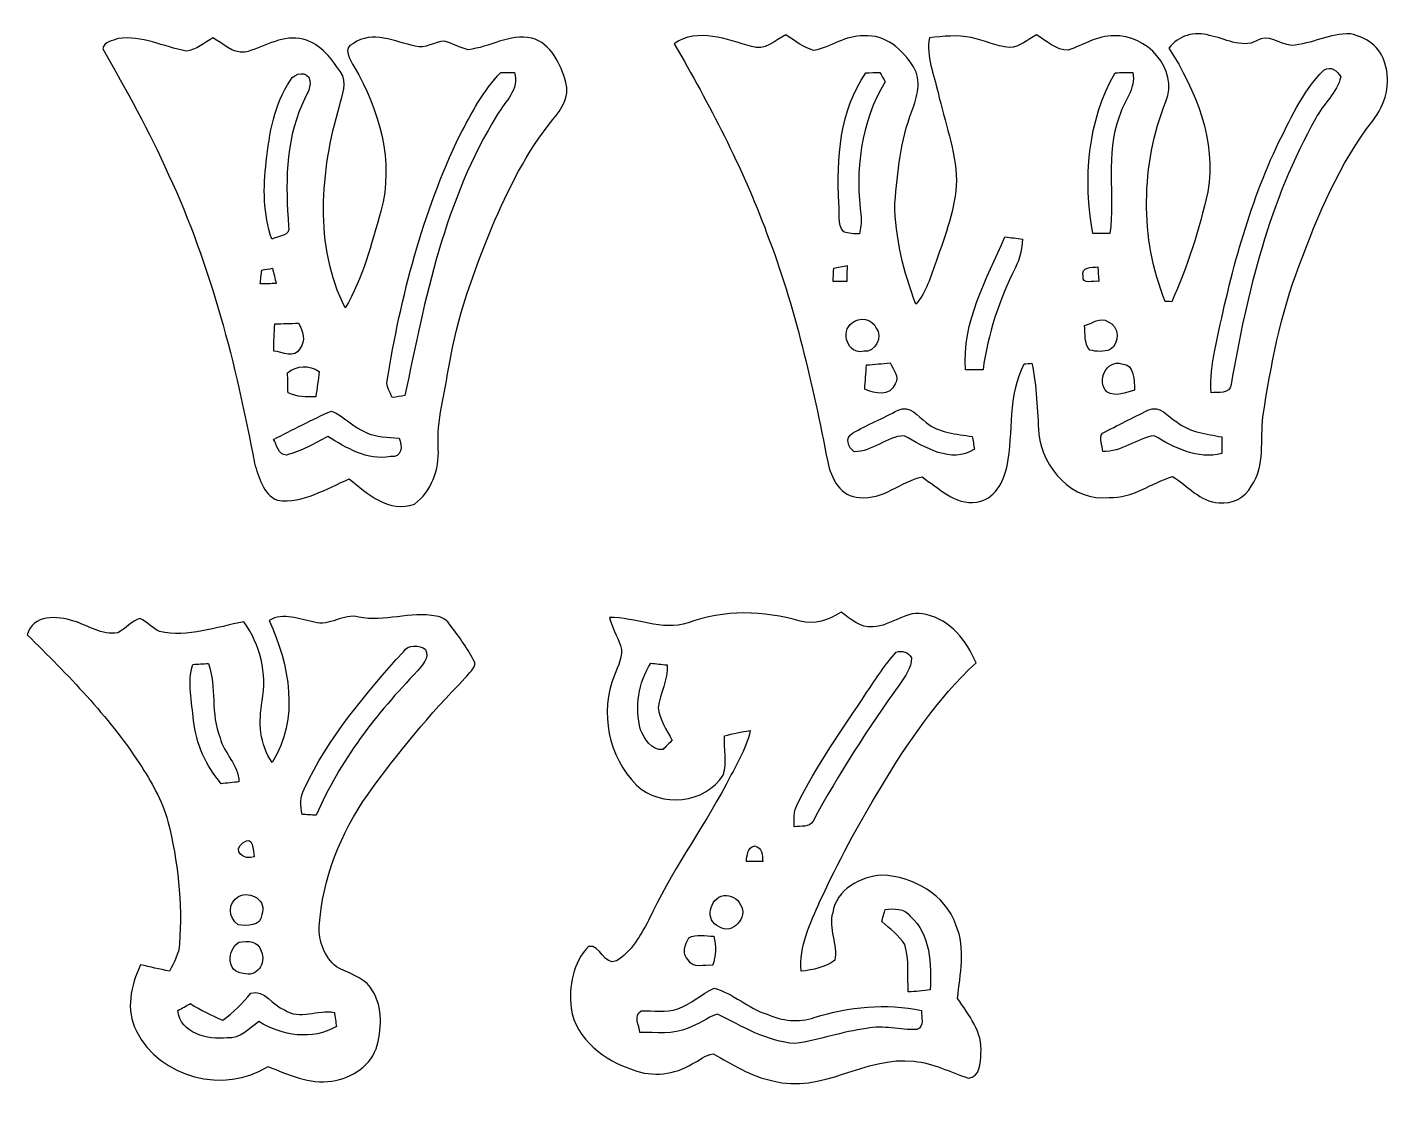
# Model space of a CAD drawing. Header units: centimetres. Extents: x -9.1 to 9.8, y -13 to 13.1.
# Drawn here: x -1.27 to 9.32, y -12.95 to -4.67 of the extents above; entities that cross this region are included whole.
import ezdxf

# ---------------------------------------------------------------- set-up
doc = ezdxf.new("R2010")
doc.units = ezdxf.units.CM
doc.header["$MEASUREMENT"] = 0
doc.layers.add('Camada 1', color=7, linetype='Continuous')

msp = doc.modelspace()

# ---------------------------------------------------------------- linework, layer by layer
at = {"layer": 'Camada 1', "color": 156}
for points, knots in [([(-0.68226, -4.83446), (-0.6738, -4.77872), (-0.60466, -4.77131), (-0.56198, -4.75543), (-0.56198, -4.75543), (-0.38028, -4.72756), (-0.2099, -4.81965), (-0.03493, -4.85245), (-0.03493, -4.85245), (0.04375, -4.84433), (0.10548, -4.78683), (0.17251, -4.74944), (0.17251, -4.74944), (0.24906, -4.79424), (0.32315, -4.86938), (0.41875, -4.86163), (0.41875, -4.86163), (0.56056, -4.8274), (0.69215, -4.72968), (0.8449, -4.75509), (0.8449, -4.75509), (0.99024, -4.7759), (1.08479, -4.90044), (1.16099, -5.01438), (1.16099, -5.01438), (1.22132, -5.0934), (1.17228, -5.1943), (1.15322, -5.27897), (1.15322, -5.27897), (1.00787, -5.78626), (0.95391, -6.35916), (1.19803, -6.84564), (1.19803, -6.84564), (1.33667, -6.61492), (1.40053, -6.34965), (1.47567, -6.09389), (1.47567, -6.09389), (1.57938, -5.71112), (1.46332, -5.30789), (1.26824, -4.97451), (1.26824, -4.97451), (1.23825, -4.9209), (1.17298, -4.8274), (1.26152, -4.79283), (1.26152, -4.79283), (1.40935, -4.68911), (1.58503, -4.78119), (1.74025, -4.81436), (1.74025, -4.81436), (1.81997, -4.84116), (1.89089, -4.77555), (1.96919, -4.7759), (1.96919, -4.7759), (2.03059, -4.79531), (2.08879, -4.82528), (2.15194, -4.84187), (2.15194, -4.84187), (2.31775, -4.82211), (2.47227, -4.71664), (2.64478, -4.75156), (2.64478, -4.75156), (2.79822, -4.79354), (2.86773, -4.95618), (2.91041, -5.09481), (2.91041, -5.09481), (2.94216, -5.20488), (2.87689, -5.30331), (2.80916, -5.38302), (2.80916, -5.38302), (2.60456, -5.63316), (2.46238, -5.92561), (2.3361, -6.22053), (2.3361, -6.22053), (2.19287, -6.56624), (2.06691, -6.9215), (2.00377, -7.29121), (2.00377, -7.29121), (1.97167, -7.50605), (1.90746, -7.71806), (1.91981, -7.9375), (1.91981, -7.9375), (1.93004, -8.098), (1.86689, -8.26876), (1.73601, -8.36753), (1.73601, -8.36753), (1.54128, -8.43808), (1.36771, -8.28886), (1.23013, -8.17104), (1.23013, -8.17104), (1.05197, -8.24688), (0.87488, -8.36329), (0.67203, -8.33754), (0.67203, -8.33754), (0.55915, -8.29132), (0.52704, -8.15516), (0.49388, -8.04969), (0.49388, -8.04969), (0.35207, -7.28345), (0.15733, -6.52073), (-0.1718, -5.81166), (-0.1718, -5.81166), (-0.32137, -5.47546), (-0.49988, -5.15338), (-0.68226, -4.83446)], [0, 0, 0, 0, 0.03703704, 0.03703704, 0.03703704, 0.03703704, 0.07407407, 0.07407407, 0.07407407, 0.07407407, 0.11111111, 0.11111111, 0.11111111, 0.11111111, 0.14814815, 0.14814815, 0.14814815, 0.14814815, 0.18518519, 0.18518519, 0.18518519, 0.18518519, 0.22222222, 0.22222222, 0.22222222, 0.22222222, 0.25925926, 0.25925926, 0.25925926, 0.25925926, 0.2962963, 0.2962963, 0.2962963, 0.2962963, 0.33333333, 0.33333333, 0.33333333, 0.33333333, 0.37037037, 0.37037037, 0.37037037, 0.37037037, 0.40740741, 0.40740741, 0.40740741, 0.40740741, 0.44444444, 0.44444444, 0.44444444, 0.44444444, 0.48148148, 0.48148148, 0.48148148, 0.48148148, 0.51851852, 0.51851852, 0.51851852, 0.51851852, 0.55555556, 0.55555556, 0.55555556, 0.55555556, 0.59259259, 0.59259259, 0.59259259, 0.59259259, 0.62962963, 0.62962963, 0.62962963, 0.62962963, 0.66666667, 0.66666667, 0.66666667, 0.66666667, 0.7037037, 0.7037037, 0.7037037, 0.7037037, 0.74074074, 0.74074074, 0.74074074, 0.74074074, 0.77777778, 0.77777778, 0.77777778, 0.77777778, 0.81481481, 0.81481481, 0.81481481, 0.81481481, 0.85185185, 0.85185185, 0.85185185, 0.85185185, 0.88888889, 0.88888889, 0.88888889, 0.88888889, 0.92592593, 0.92592593, 0.92592593, 0.92592593, 1, 1, 1, 1]), ([(3.75072, -4.79531), (3.93242, -4.6676), (4.1589, -4.76391), (4.34974, -4.81646), (4.34974, -4.81646), (4.45099, -4.85352), (4.5339, -4.76956), (4.6161, -4.72581), (4.6161, -4.72581), (4.68558, -4.77097), (4.75261, -4.82458), (4.83376, -4.84893), (4.83376, -4.84893), (4.96569, -4.82106), (5.08105, -4.72827), (5.22145, -4.73499), (5.22145, -4.73499), (5.38692, -4.7191), (5.52484, -4.84328), (5.60634, -4.97487), (5.60634, -4.97487), (5.67302, -5.08141), (5.63455, -5.20912), (5.59469, -5.31777), (5.59469, -5.31777), (5.50438, -5.5446), (5.48534, -5.79084), (5.46169, -6.03179), (5.46169, -6.03179), (5.46347, -6.30025), (5.53013, -6.56554), (5.62434, -6.81601), (5.62434, -6.81601), (5.71041, -6.72394), (5.73651, -6.59729), (5.78272, -6.48404), (5.78272, -6.48404), (5.85328, -6.28049), (5.93231, -6.07377), (5.94113, -5.85611), (5.94113, -5.85611), (5.93336, -5.62151), (5.84729, -5.39996), (5.7972, -5.17277), (5.7972, -5.17277), (5.76403, -5.03344), (5.70371, -4.89444), (5.72981, -4.74873), (5.72981, -4.74873), (5.83706, -4.73709), (5.94713, -4.7251), (6.05437, -4.74802), (6.05437, -4.74802), (6.15421, -4.76849), (6.24804, -4.81576), (6.35034, -4.82564), (6.35034, -4.82564), (6.43008, -4.82141), (6.49216, -4.76215), (6.56025, -4.72651), (6.56025, -4.72651), (6.63751, -4.77131), (6.71194, -4.84681), (6.80614, -4.8454), (6.80614, -4.8454), (6.92326, -4.80625), (7.03262, -4.73109), (7.16104, -4.73463), (7.16104, -4.73463), (7.41079, -4.71699), (7.66867, -4.99568), (7.56284, -5.24298), (7.56284, -5.24298), (7.37234, -5.7358), (7.35858, -6.30237), (7.56002, -6.7945), (7.56002, -6.7945), (7.57237, -6.79484), (7.59707, -6.79626), (7.60942, -6.79696), (7.60942, -6.79696), (7.73465, -6.52497), (7.82319, -6.23675), (7.88882, -5.94501), (7.88882, -5.94501), (7.95867, -5.54743), (7.79673, -5.15796), (7.58789, -4.82847), (7.58789, -4.82847), (7.65915, -4.73321), (7.78898, -4.6944), (7.90187, -4.73075), (7.90187, -4.73075), (8.02181, -4.75262), (8.1467, -4.8327), (8.26805, -4.77378), (8.26805, -4.77378), (8.358, -4.71487), (8.4469, -4.79707), (8.53792, -4.80871), (8.53792, -4.80871), (8.69385, -4.79812), (8.83813, -4.71346), (8.99653, -4.7184), (8.99653, -4.7184), (9.11506, -4.7431), (9.23325, -4.82106), (9.26217, -4.94558), (9.26217, -4.94558), (9.31615, -5.09798), (9.2657, -5.26908), (9.16869, -5.39291), (9.16869, -5.39291), (8.90869, -5.72698), (8.74676, -6.12352), (8.59754, -6.51615), (8.59754, -6.51615), (8.45326, -6.89363), (8.37812, -7.29192), (8.31673, -7.68984), (8.31673, -7.68984), (8.29627, -7.86977), (8.33613, -8.06874), (8.22713, -8.22783), (8.22713, -8.22783), (8.17915, -8.31744), (8.07754, -8.36999), (7.97665, -8.35659), (7.97665, -8.35659), (7.82849, -8.35096), (7.73394, -8.22254), (7.61505, -8.1534), (7.61505, -8.1534), (7.44996, -8.2042), (7.30496, -8.32343), (7.12399, -8.31673), (7.12399, -8.31673), (6.84035, -8.35096), (6.60822, -8.08848), (6.57965, -7.82389), (6.57965, -7.82389), (6.5659, -7.6401), (6.56342, -7.45455), (6.52463, -7.27428), (6.52463, -7.27428), (6.5098, -7.27569), (6.48053, -7.27886), (6.4657, -7.28027), (6.4657, -7.28027), (6.33659, -7.52298), (6.3842, -7.80944), (6.3327, -8.07084), (6.3327, -8.07084), (6.30695, -8.19326), (6.23464, -8.33472), (6.09635, -8.35166), (6.09635, -8.35166), (5.92701, -8.37742), (5.80178, -8.24194), (5.67336, -8.15693), (5.67336, -8.15693), (5.5065, -8.1908), (5.36997, -8.33754), (5.189, -8.31532), (5.189, -8.31532), (5.0426, -8.31673), (4.96605, -8.16468), (4.941, -8.0405), (4.941, -8.0405), (4.82423, -7.43795), (4.68736, -6.83612), (4.46758, -6.2618), (4.46758, -6.2618), (4.27777, -5.75062), (4.02307, -5.26661), (3.75072, -4.79531)], [0, 0, 0, 0, 0.02222222, 0.02222222, 0.02222222, 0.02222222, 0.04444444, 0.04444444, 0.04444444, 0.04444444, 0.06666667, 0.06666667, 0.06666667, 0.06666667, 0.08888889, 0.08888889, 0.08888889, 0.08888889, 0.11111111, 0.11111111, 0.11111111, 0.11111111, 0.13333333, 0.13333333, 0.13333333, 0.13333333, 0.15555556, 0.15555556, 0.15555556, 0.15555556, 0.17777778, 0.17777778, 0.17777778, 0.17777778, 0.2, 0.2, 0.2, 0.2, 0.22222222, 0.22222222, 0.22222222, 0.22222222, 0.24444444, 0.24444444, 0.24444444, 0.24444444, 0.26666667, 0.26666667, 0.26666667, 0.26666667, 0.28888889, 0.28888889, 0.28888889, 0.28888889, 0.31111111, 0.31111111, 0.31111111, 0.31111111, 0.33333333, 0.33333333, 0.33333333, 0.33333333, 0.35555556, 0.35555556, 0.35555556, 0.35555556, 0.37777778, 0.37777778, 0.37777778, 0.37777778, 0.4, 0.4, 0.4, 0.4, 0.42222222, 0.42222222, 0.42222222, 0.42222222, 0.44444444, 0.44444444, 0.44444444, 0.44444444, 0.46666667, 0.46666667, 0.46666667, 0.46666667, 0.48888889, 0.48888889, 0.48888889, 0.48888889, 0.51111111, 0.51111111, 0.51111111, 0.51111111, 0.53333333, 0.53333333, 0.53333333, 0.53333333, 0.55555556, 0.55555556, 0.55555556, 0.55555556, 0.57777778, 0.57777778, 0.57777778, 0.57777778, 0.6, 0.6, 0.6, 0.6, 0.62222222, 0.62222222, 0.62222222, 0.62222222, 0.64444444, 0.64444444, 0.64444444, 0.64444444, 0.66666667, 0.66666667, 0.66666667, 0.66666667, 0.68888889, 0.68888889, 0.68888889, 0.68888889, 0.71111111, 0.71111111, 0.71111111, 0.71111111, 0.73333333, 0.73333333, 0.73333333, 0.73333333, 0.75555556, 0.75555556, 0.75555556, 0.75555556, 0.77777778, 0.77777778, 0.77777778, 0.77777778, 0.8, 0.8, 0.8, 0.8, 0.82222222, 0.82222222, 0.82222222, 0.82222222, 0.84444444, 0.84444444, 0.84444444, 0.84444444, 0.86666667, 0.86666667, 0.86666667, 0.86666667, 0.88888889, 0.88888889, 0.88888889, 0.88888889, 0.91111111, 0.91111111, 0.91111111, 0.91111111, 0.93333333, 0.93333333, 0.93333333, 0.93333333, 0.95555556, 0.95555556, 0.95555556, 0.95555556, 1, 1, 1, 1]), ([(8.4194, -5.60246), (8.4194, -5.60246), (8.4194, -5.60246), (8.4194, -5.60246), (8.4194, -5.60246), (8.18832, -6.10093), (8.05356, -6.63716), (7.94419, -7.17373), (7.94419, -7.17373), (7.92091, -7.28169), (7.90963, -7.3921), (7.91562, -7.50288), (7.91562, -7.50288), (7.96924, -7.49864), (8.06062, -7.51628), (8.06979, -7.44007), (8.06979, -7.44007), (8.1936, -6.72747), (8.36719, -6.00779), (8.72771, -5.37386), (8.72771, -5.37386), (8.78275, -5.26097), (8.89494, -5.1763), (8.92069, -5.05107), (8.92069, -5.05107), (8.89246, -5.00308), (8.84519, -4.96569), (8.79086, -5.00027), (8.79086, -5.00027), (8.62012, -5.16748), (8.52557, -5.39221), (8.4194, -5.60246)], [0, 0, 0, 0, 0.11111111, 0.11111111, 0.11111111, 0.11111111, 0.22222222, 0.22222222, 0.22222222, 0.22222222, 0.33333333, 0.33333333, 0.33333333, 0.33333333, 0.44444444, 0.44444444, 0.44444444, 0.44444444, 0.55555556, 0.55555556, 0.55555556, 0.55555556, 0.66666667, 0.66666667, 0.66666667, 0.66666667, 0.77777778, 0.77777778, 0.77777778, 0.77777778, 1, 1, 1, 1]), ([(0.77328, -5.07787), (0.77328, -5.07787), (0.77328, -5.07787), (0.77328, -5.07787), (0.77328, -5.07787), (0.6491, -5.26415), (0.60819, -5.49134), (0.58596, -5.71005), (0.58596, -5.71005), (0.55915, -5.91007), (0.56409, -6.11823), (0.62793, -6.31084), (0.62793, -6.31084), (0.67627, -6.28614), (0.78105, -6.29072), (0.75847, -6.21064), (0.75847, -6.21064), (0.73625, -5.89526), (0.73025, -5.56612), (0.86254, -5.27156), (0.86254, -5.27156), (0.88335, -5.20841), (0.93451, -5.14914), (0.92499, -5.08034), (0.92499, -5.08034), (0.90945, -4.99957), (0.80362, -5.02143), (0.77328, -5.07787)], [0, 0, 0, 0, 0.125, 0.125, 0.125, 0.125, 0.25, 0.25, 0.25, 0.25, 0.375, 0.375, 0.375, 0.375, 0.5, 0.5, 0.5, 0.5, 0.625, 0.625, 0.625, 0.625, 0.75, 0.75, 0.75, 0.75, 1, 1, 1, 1]), ([(2.40558, -5.01791), (2.40558, -5.01791), (2.40558, -5.01791), (2.40558, -5.01791), (2.40558, -5.01791), (2.26764, -5.15902), (2.17769, -5.33681), (2.08526, -5.50898), (2.08526, -5.50898), (1.79882, -6.1087), (1.62877, -6.75745), (1.52364, -7.4115), (1.52364, -7.4115), (1.51589, -7.45808), (1.54622, -7.49864), (1.56245, -7.54062), (1.56245, -7.54062), (1.59561, -7.53533), (1.62877, -7.53039), (1.66193, -7.52544), (1.66193, -7.52544), (1.81539, -6.77509), (1.97061, -6.00251), (2.37983, -5.34212), (2.37983, -5.34212), (2.44016, -5.24157), (2.55269, -5.14914), (2.51142, -5.01896), (2.51142, -5.01896), (2.48496, -5.0186), (2.43204, -5.01826), (2.40558, -5.01791)], [0, 0, 0, 0, 0.11111111, 0.11111111, 0.11111111, 0.11111111, 0.22222222, 0.22222222, 0.22222222, 0.22222222, 0.33333333, 0.33333333, 0.33333333, 0.33333333, 0.44444444, 0.44444444, 0.44444444, 0.44444444, 0.55555556, 0.55555556, 0.55555556, 0.55555556, 0.66666667, 0.66666667, 0.66666667, 0.66666667, 0.77777778, 0.77777778, 0.77777778, 0.77777778, 1, 1, 1, 1]), ([(5.23662, -5.02108), (5.23662, -5.02108), (5.23662, -5.02108), (5.23662, -5.02108), (5.23662, -5.02108), (5.03273, -5.31495), (5.01085, -5.68713), (5.02742, -6.03284), (5.02742, -6.03284), (5.0366, -6.10658), (5.00944, -6.19512), (5.06659, -6.2551), (5.06659, -6.2551), (5.10504, -6.26674), (5.1449, -6.27203), (5.18653, -6.27133), (5.18653, -6.27133), (5.19747, -6.22828), (5.20206, -6.18489), (5.20064, -6.14115), (5.20064, -6.14115), (5.15267, -5.7845), (5.19394, -5.40103), (5.38761, -5.09057), (5.38761, -5.09057), (5.37703, -5.07259), (5.35657, -5.03624), (5.34599, -5.01791), (5.34599, -5.01791), (5.3093, -5.01896), (5.27295, -5.02002), (5.23662, -5.02108)], [0, 0, 0, 0, 0.11111111, 0.11111111, 0.11111111, 0.11111111, 0.22222222, 0.22222222, 0.22222222, 0.22222222, 0.33333333, 0.33333333, 0.33333333, 0.33333333, 0.44444444, 0.44444444, 0.44444444, 0.44444444, 0.55555556, 0.55555556, 0.55555556, 0.55555556, 0.66666667, 0.66666667, 0.66666667, 0.66666667, 0.77777778, 0.77777778, 0.77777778, 0.77777778, 1, 1, 1, 1]), ([(7.17091, -5.02038), (7.17091, -5.02038), (7.17091, -5.02038), (7.17091, -5.02038), (7.17091, -5.02038), (6.95537, -5.39362), (6.92219, -5.85011), (6.99805, -6.26745), (6.99805, -6.26745), (7.04179, -6.26745), (7.08589, -6.26779), (7.13034, -6.26886), (7.13034, -6.26886), (7.17055, -5.96759), (7.09365, -5.65396), (7.20195, -5.36222), (7.20195, -5.36222), (7.2344, -5.24615), (7.33424, -5.14561), (7.30778, -5.0186), (7.30778, -5.0186), (7.26193, -5.01896), (7.21606, -5.01931), (7.17091, -5.02038)], [0, 0, 0, 0, 0.14285714, 0.14285714, 0.14285714, 0.14285714, 0.28571429, 0.28571429, 0.28571429, 0.28571429, 0.42857143, 0.42857143, 0.42857143, 0.42857143, 0.57142857, 0.57142857, 0.57142857, 0.57142857, 0.71428571, 0.71428571, 0.71428571, 0.71428571, 1, 1, 1, 1]), ([(6.31613, -6.29462), (6.31613, -6.29462), (6.31613, -6.29462), (6.31613, -6.29462), (6.31613, -6.29462), (6.17254, -6.62128), (5.98134, -6.95749), (6.01027, -7.32649), (6.01027, -7.32649), (6.05508, -7.32613), (6.10022, -7.32542), (6.14574, -7.32437), (6.14574, -7.32437), (6.18313, -7.04814), (6.27238, -6.78074), (6.39692, -6.53204), (6.39692, -6.53204), (6.43254, -6.46324), (6.44666, -6.38703), (6.45266, -6.31048), (6.45266, -6.31048), (6.40715, -6.30449), (6.36164, -6.2992), (6.31613, -6.29462)], [0, 0, 0, 0, 0.14285714, 0.14285714, 0.14285714, 0.14285714, 0.28571429, 0.28571429, 0.28571429, 0.28571429, 0.42857143, 0.42857143, 0.42857143, 0.42857143, 0.57142857, 0.57142857, 0.57142857, 0.57142857, 0.71428571, 0.71428571, 0.71428571, 0.71428571, 1, 1, 1, 1]), ([(0.55174, -6.55109), (0.55174, -6.55109), (0.55174, -6.55109), (0.55174, -6.55109), (0.55174, -6.55109), (0.5468, -6.58671), (0.54256, -6.62269), (0.53833, -6.65868), (0.53833, -6.65868), (0.57925, -6.65797), (0.62089, -6.65692), (0.6625, -6.65585), (0.6625, -6.65585), (0.65298, -6.61599), (0.64416, -6.57684), (0.63429, -6.53767), (0.63429, -6.53767), (0.61382, -6.54085), (0.57255, -6.54755), (0.55174, -6.55109)], [0, 0, 0, 0, 0.16666667, 0.16666667, 0.16666667, 0.16666667, 0.33333333, 0.33333333, 0.33333333, 0.33333333, 0.5, 0.5, 0.5, 0.5, 0.66666667, 0.66666667, 0.66666667, 0.66666667, 1, 1, 1, 1]), ([(4.98756, -6.53555), (4.98756, -6.53555), (4.98756, -6.53555), (4.98756, -6.53555), (4.98756, -6.53555), (4.98615, -6.56166), (4.98369, -6.61387), (4.98264, -6.63999), (4.98264, -6.63999), (5.00909, -6.64033), (5.06201, -6.64104), (5.08847, -6.64138), (5.08847, -6.64138), (5.08916, -6.61034), (5.09093, -6.5479), (5.09164, -6.51686), (5.09164, -6.51686), (5.06552, -6.52144), (5.01368, -6.53097), (4.98756, -6.53555)], [0, 0, 0, 0, 0.16666667, 0.16666667, 0.16666667, 0.16666667, 0.33333333, 0.33333333, 0.33333333, 0.33333333, 0.5, 0.5, 0.5, 0.5, 0.66666667, 0.66666667, 0.66666667, 0.66666667, 1, 1, 1, 1]), ([(6.9236, -6.5994), (6.9236, -6.5994), (6.9236, -6.5994), (6.9236, -6.5994), (6.9236, -6.5994), (6.90986, -6.6675), (7.00687, -6.63151), (7.04391, -6.63963), (7.04391, -6.63963), (7.04215, -6.61141), (7.03826, -6.55496), (7.0365, -6.52709), (7.0365, -6.52709), (6.98958, -6.53204), (6.90386, -6.52497), (6.9236, -6.5994)], [0, 0, 0, 0, 0.2, 0.2, 0.2, 0.2, 0.4, 0.4, 0.4, 0.4, 0.6, 0.6, 0.6, 0.6, 1, 1, 1, 1]), ([(0.65229, -6.96982), (0.65229, -6.96982), (0.65229, -6.96982), (0.65229, -6.96982), (0.65229, -6.96982), (0.64664, -7.03967), (0.64452, -7.10988), (0.64523, -7.18007), (0.64523, -7.18007), (0.71013, -7.18714), (0.80468, -7.23971), (0.84666, -7.16138), (0.84666, -7.16138), (0.89534, -7.09965), (0.86959, -7.02415), (0.83609, -6.96382), (0.83609, -6.96382), (0.7747, -6.96524), (0.71332, -6.96736), (0.65229, -6.96982)], [0, 0, 0, 0, 0.16666667, 0.16666667, 0.16666667, 0.16666667, 0.33333333, 0.33333333, 0.33333333, 0.33333333, 0.5, 0.5, 0.5, 0.5, 0.66666667, 0.66666667, 0.66666667, 0.66666667, 1, 1, 1, 1]), ([(5.13115, -6.96066), (5.13115, -6.96066), (5.13115, -6.96066), (5.13115, -6.96066), (5.13115, -6.96066), (5.03414, -7.02734), (5.09798, -7.21465), (5.2204, -7.18185), (5.2204, -7.18185), (5.30613, -7.19525), (5.3742, -7.06472), (5.31671, -7.00158), (5.31671, -7.00158), (5.29059, -6.92855), (5.18337, -6.91303), (5.13115, -6.96066)], [0, 0, 0, 0, 0.2, 0.2, 0.2, 0.2, 0.4, 0.4, 0.4, 0.4, 0.6, 0.6, 0.6, 0.6, 1, 1, 1, 1]), ([(6.93384, -6.98146), (6.93384, -6.98146), (6.93384, -6.98146), (6.93384, -6.98146), (6.93384, -6.98146), (6.94124, -7.04568), (6.92714, -7.11975), (6.97511, -7.17267), (6.97511, -7.17267), (7.02627, -7.18431), (7.08235, -7.1875), (7.13281, -7.16879), (7.13281, -7.16879), (7.20619, -7.12045), (7.20619, -6.98324), (7.11553, -6.95254), (7.11553, -6.95254), (7.05696, -6.90915), (6.99169, -6.96736), (6.93384, -6.98146)], [0, 0, 0, 0, 0.16666667, 0.16666667, 0.16666667, 0.16666667, 0.33333333, 0.33333333, 0.33333333, 0.33333333, 0.5, 0.5, 0.5, 0.5, 0.66666667, 0.66666667, 0.66666667, 0.66666667, 1, 1, 1, 1]), ([(0.7514, -7.34871), (0.7514, -7.34871), (0.7514, -7.34871), (0.7514, -7.34871), (0.7514, -7.34871), (0.75211, -7.40056), (0.75352, -7.45243), (0.75494, -7.505), (0.75494, -7.505), (0.82232, -7.53638), (0.89641, -7.53745), (0.96943, -7.53463), (0.96943, -7.53463), (0.98036, -7.46901), (0.98918, -7.40304), (0.9973, -7.33743), (0.9973, -7.33743), (0.91617, -7.28698), (0.8262, -7.28732), (0.7514, -7.34871)], [0, 0, 0, 0, 0.16666667, 0.16666667, 0.16666667, 0.16666667, 0.33333333, 0.33333333, 0.33333333, 0.33333333, 0.5, 0.5, 0.5, 0.5, 0.66666667, 0.66666667, 0.66666667, 0.66666667, 1, 1, 1, 1]), ([(5.24191, -7.28802), (5.24191, -7.28802), (5.24191, -7.28802), (5.24191, -7.28802), (5.24191, -7.28802), (5.23662, -7.35047), (5.23275, -7.41291), (5.22886, -7.47572), (5.22886, -7.47572), (5.30506, -7.51028), (5.42678, -7.53533), (5.46311, -7.43374), (5.46311, -7.43374), (5.50157, -7.37622), (5.44829, -7.32367), (5.42607, -7.27251), (5.42607, -7.27251), (5.36434, -7.27709), (5.30294, -7.28203), (5.24191, -7.28802)], [0, 0, 0, 0, 0.16666667, 0.16666667, 0.16666667, 0.16666667, 0.33333333, 0.33333333, 0.33333333, 0.33333333, 0.5, 0.5, 0.5, 0.5, 0.66666667, 0.66666667, 0.66666667, 0.66666667, 1, 1, 1, 1]), ([(7.106, -7.49723), (7.106, -7.49723), (7.106, -7.49723), (7.106, -7.49723), (7.106, -7.49723), (7.17585, -7.53674), (7.2517, -7.50464), (7.32155, -7.48312), (7.32155, -7.48312), (7.31872, -7.40728), (7.32437, -7.28732), (7.22347, -7.27779), (7.22347, -7.27779), (7.10035, -7.2457), (7.02451, -7.41009), (7.106, -7.49723)], [0, 0, 0, 0, 0.2, 0.2, 0.2, 0.2, 0.4, 0.4, 0.4, 0.4, 0.6, 0.6, 0.6, 0.6, 1, 1, 1, 1]), ([(5.48674, -7.63834), (5.48674, -7.63834), (5.48674, -7.63834), (5.48674, -7.63834), (5.48674, -7.63834), (5.37104, -7.70149), (5.24862, -7.75194), (5.13396, -7.81649), (5.13396, -7.81649), (5.07364, -7.85424), (5.09693, -7.92726), (5.14738, -7.96113), (5.14738, -7.96113), (5.28742, -7.9643), (5.39715, -7.84048), (5.53295, -7.83766), (5.53295, -7.83766), (5.69701, -7.92444), (5.89562, -8.05921), (6.07976, -7.94032), (6.07976, -7.94032), (6.07518, -7.91598), (6.06636, -7.86729), (6.06178, -7.84294), (6.06178, -7.84294), (5.94006, -7.82214), (5.8046, -7.81755), (5.70583, -7.7336), (5.70583, -7.7336), (5.64056, -7.68809), (5.57705, -7.59178), (5.48674, -7.63834)], [0, 0, 0, 0, 0.11111111, 0.11111111, 0.11111111, 0.11111111, 0.22222222, 0.22222222, 0.22222222, 0.22222222, 0.33333333, 0.33333333, 0.33333333, 0.33333333, 0.44444444, 0.44444444, 0.44444444, 0.44444444, 0.55555556, 0.55555556, 0.55555556, 0.55555556, 0.66666667, 0.66666667, 0.66666667, 0.66666667, 0.77777778, 0.77777778, 0.77777778, 0.77777778, 1, 1, 1, 1]), ([(7.42562, -7.63869), (7.42562, -7.63869), (7.42562, -7.63869), (7.42562, -7.63869), (7.42562, -7.63869), (7.30744, -7.69796), (7.18855, -7.75582), (7.07178, -7.81719), (7.07178, -7.81719), (7.04074, -7.85917), (7.0739, -7.91386), (7.07531, -7.96042), (7.07531, -7.96042), (7.22029, -7.9643), (7.33565, -7.85741), (7.4736, -7.8366), (7.4736, -7.8366), (7.63128, -7.93114), (7.80803, -8.02252), (7.99853, -7.97524), (7.99853, -7.97524), (7.99816, -7.93184), (7.99782, -7.88846), (7.99816, -7.84577), (7.99816, -7.84577), (7.87752, -7.82355), (7.74876, -7.80908), (7.64962, -7.73007), (7.64962, -7.73007), (7.58048, -7.6895), (7.51521, -7.59354), (7.42562, -7.63869)], [0, 0, 0, 0, 0.11111111, 0.11111111, 0.11111111, 0.11111111, 0.22222222, 0.22222222, 0.22222222, 0.22222222, 0.33333333, 0.33333333, 0.33333333, 0.33333333, 0.44444444, 0.44444444, 0.44444444, 0.44444444, 0.55555556, 0.55555556, 0.55555556, 0.55555556, 0.66666667, 0.66666667, 0.66666667, 0.66666667, 0.77777778, 0.77777778, 0.77777778, 0.77777778, 1, 1, 1, 1]), ([(0.64276, -7.86518), (0.64276, -7.86518), (0.64276, -7.86518), (0.64276, -7.86518), (0.64276, -7.86518), (0.66886, -7.90751), (0.67734, -7.98653), (0.74224, -7.98653), (0.74224, -7.98653), (0.85653, -7.95796), (0.95919, -7.89798), (1.06257, -7.84294), (1.06257, -7.84294), (1.21038, -7.93043), (1.36735, -8.03346), (1.54939, -7.99747), (1.54939, -7.99747), (1.64007, -8.01475), (1.64499, -7.9142), (1.61571, -7.85529), (1.61571, -7.85529), (1.52929, -7.84895), (1.44039, -7.84718), (1.35995, -7.81261), (1.35995, -7.81261), (1.26259, -7.76993), (1.18886, -7.68772), (1.09185, -7.64504), (1.09185, -7.64504), (0.93873, -7.71065), (0.79233, -7.7918), (0.64276, -7.86518)], [0, 0, 0, 0, 0.11111111, 0.11111111, 0.11111111, 0.11111111, 0.22222222, 0.22222222, 0.22222222, 0.22222222, 0.33333333, 0.33333333, 0.33333333, 0.33333333, 0.44444444, 0.44444444, 0.44444444, 0.44444444, 0.55555556, 0.55555556, 0.55555556, 0.55555556, 0.66666667, 0.66666667, 0.66666667, 0.66666667, 0.77777778, 0.77777778, 0.77777778, 0.77777778, 1, 1, 1, 1]), ([(-1.26787, -9.38176), (-1.22449, -9.22019), (-1.03433, -9.23361), (-0.90805, -9.27452), (-0.90805, -9.27452), (-0.79587, -9.31016), (-0.68896, -9.386), (-0.56656, -9.3659), (-0.56656, -9.3659), (-0.50341, -9.33696), (-0.46002, -9.27064), (-0.39229, -9.25405), (-0.39229, -9.25405), (-0.34079, -9.28511), (-0.29598, -9.32673), (-0.242, -9.35567), (-0.242, -9.35567), (-0.02046, -9.4054), (0.19685, -9.31932), (0.41275, -9.28122), (0.41275, -9.28122), (0.53833, -9.45727), (0.59302, -9.68128), (0.55421, -9.89507), (0.55421, -9.89507), (0.52492, -10.05628), (0.53269, -10.23372), (0.63183, -10.37132), (0.63183, -10.37132), (0.84561, -10.03547), (0.76517, -9.61214), (0.60854, -9.27099), (0.60854, -9.27099), (0.71861, -9.20221), (0.84208, -9.26358), (0.95744, -9.28263), (0.95744, -9.28263), (1.07597, -9.32144), (1.18463, -9.21137), (1.30315, -9.24418), (1.30315, -9.24418), (1.50388, -9.28652), (1.70356, -9.19692), (1.90465, -9.23642), (1.90465, -9.23642), (1.95192, -9.24102), (1.98966, -9.27064), (2.01577, -9.30909), (2.01577, -9.30909), (2.08385, -9.40082), (2.15159, -9.49466), (2.20486, -9.59626), (2.20486, -9.59626), (2.20661, -9.64706), (2.15652, -9.67809), (2.12972, -9.71585), (2.12972, -9.71585), (1.85525, -9.99666), (1.60338, -10.30005), (1.37512, -10.61931), (1.37512, -10.61931), (1.16204, -10.91881), (1.02164, -11.273), (0.9973, -11.64166), (0.9973, -11.64166), (0.9906, -11.75914), (1.03786, -11.88225), (1.1303, -11.9574), (1.1303, -11.9574), (1.21813, -12.00996), (1.33139, -12.02972), (1.39347, -12.11862), (1.39347, -12.11862), (1.48836, -12.24562), (1.48449, -12.41707), (1.44673, -12.56454), (1.44673, -12.56454), (1.40687, -12.72222), (1.24919, -12.82312), (1.09502, -12.84498), (1.09502, -12.84498), (0.92109, -12.87039), (0.75742, -12.79313), (0.59972, -12.7321), (0.59972, -12.7321), (0.26212, -12.94589), (-0.2427, -12.81923), (-0.42087, -12.45763), (-0.42087, -12.45763), (-0.50729, -12.29254), (-0.4646, -12.10239), (-0.38981, -11.94223), (-0.38981, -11.94223), (-0.31503, -11.95846), (-0.24058, -11.9761), (-0.16581, -11.99161), (-0.16581, -11.99161), (-0.13124, -11.92459), (-0.0896, -11.85757), (-0.08748, -11.77995), (-0.08748, -11.77995), (-0.06244, -11.46069), (-0.09983, -11.13895), (-0.17673, -10.82886), (-0.17673, -10.82886), (-0.22083, -10.66694), (-0.30692, -10.52054), (-0.39687, -10.38048), (-0.39687, -10.38048), (-0.64099, -10.01006), (-0.95284, -9.69186), (-1.26787, -9.38176)], [0, 0, 0, 0, 0.03448276, 0.03448276, 0.03448276, 0.03448276, 0.06896552, 0.06896552, 0.06896552, 0.06896552, 0.10344828, 0.10344828, 0.10344828, 0.10344828, 0.13793103, 0.13793103, 0.13793103, 0.13793103, 0.17241379, 0.17241379, 0.17241379, 0.17241379, 0.20689655, 0.20689655, 0.20689655, 0.20689655, 0.24137931, 0.24137931, 0.24137931, 0.24137931, 0.27586207, 0.27586207, 0.27586207, 0.27586207, 0.31034483, 0.31034483, 0.31034483, 0.31034483, 0.34482759, 0.34482759, 0.34482759, 0.34482759, 0.37931034, 0.37931034, 0.37931034, 0.37931034, 0.4137931, 0.4137931, 0.4137931, 0.4137931, 0.44827586, 0.44827586, 0.44827586, 0.44827586, 0.48275862, 0.48275862, 0.48275862, 0.48275862, 0.51724138, 0.51724138, 0.51724138, 0.51724138, 0.55172414, 0.55172414, 0.55172414, 0.55172414, 0.5862069, 0.5862069, 0.5862069, 0.5862069, 0.62068966, 0.62068966, 0.62068966, 0.62068966, 0.65517241, 0.65517241, 0.65517241, 0.65517241, 0.68965517, 0.68965517, 0.68965517, 0.68965517, 0.72413793, 0.72413793, 0.72413793, 0.72413793, 0.75862069, 0.75862069, 0.75862069, 0.75862069, 0.79310345, 0.79310345, 0.79310345, 0.79310345, 0.82758621, 0.82758621, 0.82758621, 0.82758621, 0.86206897, 0.86206897, 0.86206897, 0.86206897, 0.89655172, 0.89655172, 0.89655172, 0.89655172, 0.93103448, 0.93103448, 0.93103448, 0.93103448, 1, 1, 1, 1]), ([(3.85797, -9.28792), (4.13597, -9.18457), (4.44465, -9.19409), (4.72722, -9.27452), (4.72722, -9.27452), (4.83941, -9.30875), (4.95017, -9.26535), (5.04472, -9.20644), (5.04472, -9.20644), (5.11951, -9.25583), (5.19324, -9.33062), (5.29096, -9.31932), (5.29096, -9.31932), (5.4363, -9.31615), (5.55449, -9.18033), (5.70442, -9.22408), (5.70442, -9.22408), (5.89314, -9.26499), (6.02051, -9.42939), (6.09247, -9.59872), (6.09247, -9.59872), (5.79084, -9.87812), (5.55978, -10.22068), (5.35023, -10.57205), (5.35023, -10.57205), (5.1763, -10.85461), (5.01967, -11.14777), (4.88102, -11.44939), (4.88102, -11.44939), (4.80659, -11.6219), (4.71628, -11.79865), (4.73569, -11.99268), (4.73569, -11.99268), (4.8274, -11.98209), (4.91949, -11.95987), (4.99674, -11.9073), (4.99674, -11.9073), (5.02072, -11.78453), (4.94242, -11.66035), (4.97981, -11.53759), (4.97981, -11.53759), (5.00837, -11.35732), (5.1943, -11.25677), (5.36222, -11.24654), (5.36222, -11.24654), (5.60387, -11.25466), (5.85399, -11.39647), (5.93583, -11.63319), (5.93583, -11.63319), (6.01415, -11.81664), (5.96688, -12.0142), (5.94888, -12.20328), (5.94888, -12.20328), (6.03425, -12.33204), (6.14503, -12.46433), (6.12985, -12.62979), (6.12985, -12.62979), (6.12739, -12.69894), (6.12386, -12.81747), (6.03215, -12.821), (6.03215, -12.821), (5.89244, -12.77584), (5.75944, -12.70387), (5.61092, -12.69083), (5.61092, -12.69083), (5.2338, -12.64391), (4.89162, -12.95011), (4.51484, -12.84145), (4.51484, -12.84145), (4.34481, -12.81182), (4.20263, -12.71093), (4.05236, -12.63402), (4.05236, -12.63402), (3.99133, -12.6386), (3.94441, -12.68659), (3.89078, -12.71128), (3.89078, -12.71128), (3.75391, -12.79348), (3.58174, -12.8164), (3.43217, -12.75679), (3.43217, -12.75679), (3.21098, -12.68482), (2.98874, -12.5222), (2.95027, -12.27842), (2.95027, -12.27842), (2.93229, -12.11226), (2.96403, -11.92176), (3.08539, -11.799), (3.08539, -11.799), (3.18028, -11.78136), (3.20357, -11.95317), (3.30164, -11.91153), (3.30164, -11.91153), (3.41911, -11.84239), (3.48684, -11.71292), (3.55177, -11.59722), (3.55177, -11.59722), (3.72039, -11.2282), (3.96205, -10.89942), (4.15288, -10.54276), (4.15288, -10.54276), (4.2231, -10.40694), (4.30776, -10.2757), (4.33987, -10.12472), (4.33987, -10.12472), (4.27248, -10.13459), (4.2058, -10.14871), (4.13985, -10.16599), (4.13985, -10.16599), (4.13702, -10.26653), (4.16277, -10.37201), (4.13066, -10.46973), (4.13066, -10.46973), (3.99133, -10.69162), (3.64701, -10.7262), (3.45756, -10.54735), (3.45756, -10.54735), (3.2399, -10.33073), (3.16934, -9.98007), (3.28612, -9.69539), (3.28612, -9.69539), (3.31257, -9.62201), (3.3602, -9.54546), (3.33409, -9.46502), (3.33409, -9.46502), (3.30658, -9.39165), (3.26848, -9.32249), (3.24767, -9.24701), (3.24767, -9.24701), (3.45052, -9.24382), (3.653, -9.35708), (3.85797, -9.28792)], [0, 0, 0, 0, 0.02941176, 0.02941176, 0.02941176, 0.02941176, 0.05882353, 0.05882353, 0.05882353, 0.05882353, 0.08823529, 0.08823529, 0.08823529, 0.08823529, 0.11764706, 0.11764706, 0.11764706, 0.11764706, 0.14705882, 0.14705882, 0.14705882, 0.14705882, 0.17647059, 0.17647059, 0.17647059, 0.17647059, 0.20588235, 0.20588235, 0.20588235, 0.20588235, 0.23529412, 0.23529412, 0.23529412, 0.23529412, 0.26470588, 0.26470588, 0.26470588, 0.26470588, 0.29411765, 0.29411765, 0.29411765, 0.29411765, 0.32352941, 0.32352941, 0.32352941, 0.32352941, 0.35294118, 0.35294118, 0.35294118, 0.35294118, 0.38235294, 0.38235294, 0.38235294, 0.38235294, 0.41176471, 0.41176471, 0.41176471, 0.41176471, 0.44117647, 0.44117647, 0.44117647, 0.44117647, 0.47058824, 0.47058824, 0.47058824, 0.47058824, 0.5, 0.5, 0.5, 0.5, 0.52941176, 0.52941176, 0.52941176, 0.52941176, 0.55882353, 0.55882353, 0.55882353, 0.55882353, 0.58823529, 0.58823529, 0.58823529, 0.58823529, 0.61764706, 0.61764706, 0.61764706, 0.61764706, 0.64705882, 0.64705882, 0.64705882, 0.64705882, 0.67647059, 0.67647059, 0.67647059, 0.67647059, 0.70588235, 0.70588235, 0.70588235, 0.70588235, 0.73529412, 0.73529412, 0.73529412, 0.73529412, 0.76470588, 0.76470588, 0.76470588, 0.76470588, 0.79411765, 0.79411765, 0.79411765, 0.79411765, 0.82352941, 0.82352941, 0.82352941, 0.82352941, 0.85294118, 0.85294118, 0.85294118, 0.85294118, 0.88235294, 0.88235294, 0.88235294, 0.88235294, 0.91176471, 0.91176471, 0.91176471, 0.91176471, 0.94117647, 0.94117647, 0.94117647, 0.94117647, 1, 1, 1, 1]), ([(1.64923, -9.51264), (1.64923, -9.51264), (1.64923, -9.51264), (1.64923, -9.51264), (1.64923, -9.51264), (1.35714, -9.83967), (1.06503, -10.17798), (0.88053, -10.57945), (0.88053, -10.57945), (0.8449, -10.63941), (0.85372, -10.70926), (0.86359, -10.77524), (0.86359, -10.77524), (0.89992, -10.77701), (0.93591, -10.77911), (0.9726, -10.78159), (0.9726, -10.78159), (1.15605, -10.36002), (1.44073, -9.98996), (1.76001, -9.66223), (1.76001, -9.66223), (1.79599, -9.61424), (1.85313, -9.56098), (1.82209, -9.49607), (1.82209, -9.49607), (1.77236, -9.45797), (1.68592, -9.45549), (1.64923, -9.51264)], [0, 0, 0, 0, 0.125, 0.125, 0.125, 0.125, 0.25, 0.25, 0.25, 0.25, 0.375, 0.375, 0.375, 0.375, 0.5, 0.5, 0.5, 0.5, 0.625, 0.625, 0.625, 0.625, 0.75, 0.75, 0.75, 0.75, 1, 1, 1, 1]), ([(5.24262, -9.8298), (5.24262, -9.8298), (5.24262, -9.8298), (5.24262, -9.8298), (5.24262, -9.8298), (5.056, -10.11731), (4.84998, -10.39459), (4.70288, -10.70539), (4.70288, -10.70539), (4.67218, -10.75619), (4.68136, -10.81546), (4.68205, -10.87225), (4.68205, -10.87225), (4.72897, -10.8599), (4.80236, -10.88248), (4.8274, -10.8264), (4.8274, -10.8264), (5.02708, -10.4581), (5.25531, -10.10603), (5.49945, -9.76558), (5.49945, -9.76558), (5.53966, -9.70244), (5.59152, -9.63894), (5.59152, -9.55993), (5.59152, -9.55993), (5.56224, -9.51512), (5.52238, -9.50066), (5.47263, -9.51652), (5.47263, -9.51652), (5.38373, -9.61143), (5.31636, -9.72326), (5.24262, -9.8298)], [0, 0, 0, 0, 0.11111111, 0.11111111, 0.11111111, 0.11111111, 0.22222222, 0.22222222, 0.22222222, 0.22222222, 0.33333333, 0.33333333, 0.33333333, 0.33333333, 0.44444444, 0.44444444, 0.44444444, 0.44444444, 0.55555556, 0.55555556, 0.55555556, 0.55555556, 0.66666667, 0.66666667, 0.66666667, 0.66666667, 0.77777778, 0.77777778, 0.77777778, 0.77777778, 1, 1, 1, 1]), ([(0.01551, -9.61107), (0.01551, -9.61107), (0.01551, -9.61107), (0.01551, -9.61107), (0.01551, -9.61107), (-0.02962, -9.7536), (0.00952, -9.90106), (0.02151, -10.04569), (0.02151, -10.04569), (0.04163, -10.22667), (0.11747, -10.39917), (0.23707, -10.53677), (0.23707, -10.53677), (0.27128, -10.53324), (0.33972, -10.52617), (0.37394, -10.52264), (0.37394, -10.52264), (0.37324, -10.39106), (0.25788, -10.30286), (0.22718, -10.17975), (0.22718, -10.17975), (0.15205, -9.99596), (0.2025, -9.78887), (0.13687, -9.60472), (0.13687, -9.60472), (0.0963, -9.60649), (0.05574, -9.60861), (0.01551, -9.61107)], [0, 0, 0, 0, 0.125, 0.125, 0.125, 0.125, 0.25, 0.25, 0.25, 0.25, 0.375, 0.375, 0.375, 0.375, 0.5, 0.5, 0.5, 0.5, 0.625, 0.625, 0.625, 0.625, 0.75, 0.75, 0.75, 0.75, 1, 1, 1, 1]), ([(3.56975, -9.60225), (3.56975, -9.60225), (3.56975, -9.60225), (3.56975, -9.60225), (3.56975, -9.60225), (3.4692, -9.75289), (3.44557, -9.94339), (3.48862, -10.11765), (3.48862, -10.11765), (3.52, -10.18786), (3.57187, -10.28347), (3.6636, -10.27077), (3.6636, -10.27077), (3.68123, -10.25313), (3.71651, -10.21785), (3.7345, -10.20056), (3.7345, -10.20056), (3.69181, -10.11872), (3.63573, -10.03899), (3.62584, -9.9455), (3.62584, -9.9455), (3.64348, -9.83402), (3.70311, -9.73067), (3.69464, -9.61565), (3.69464, -9.61565), (3.65266, -9.61073), (3.61102, -9.60649), (3.56975, -9.60225)], [0, 0, 0, 0, 0.125, 0.125, 0.125, 0.125, 0.25, 0.25, 0.25, 0.25, 0.375, 0.375, 0.375, 0.375, 0.5, 0.5, 0.5, 0.5, 0.625, 0.625, 0.625, 0.625, 0.75, 0.75, 0.75, 0.75, 1, 1, 1, 1]), ([(0.40498, -10.99467), (0.40498, -10.99467), (0.40498, -10.99467), (0.40498, -10.99467), (0.40498, -10.99467), (0.31467, -11.05675), (0.41416, -11.1333), (0.49283, -11.10473), (0.49283, -11.10473), (0.48577, -11.05358), (0.48472, -10.93328), (0.40498, -10.99467)], [0, 0, 0, 0, 0.25, 0.25, 0.25, 0.25, 0.5, 0.5, 0.5, 0.5, 1, 1, 1, 1]), ([(4.30988, -11.14142), (4.30988, -11.14142), (4.30988, -11.14142), (4.30988, -11.14142), (4.30988, -11.14142), (4.35256, -11.14142), (4.39561, -11.14142), (4.43864, -11.14142), (4.43864, -11.14142), (4.43159, -11.09203), (4.43618, -11.03136), (4.37444, -11.01972), (4.37444, -11.01972), (4.31482, -11.03347), (4.31729, -11.09274), (4.30988, -11.14142)], [0, 0, 0, 0, 0.2, 0.2, 0.2, 0.2, 0.4, 0.4, 0.4, 0.4, 0.6, 0.6, 0.6, 0.6, 1, 1, 1, 1]), ([(0.37146, -11.41165), (0.37146, -11.41165), (0.37146, -11.41165), (0.37146, -11.41165), (0.37146, -11.41165), (0.28716, -11.45998), (0.28787, -11.5771), (0.36759, -11.6325), (0.36759, -11.6325), (0.43497, -11.64166), (0.54539, -11.64412), (0.55138, -11.55242), (0.55138, -11.55242), (0.59548, -11.44517), (0.46319, -11.36261), (0.37146, -11.41165)], [0, 0, 0, 0, 0.2, 0.2, 0.2, 0.2, 0.4, 0.4, 0.4, 0.4, 0.6, 0.6, 0.6, 0.6, 1, 1, 1, 1]), ([(4.13631, -11.40319), (4.13631, -11.40319), (4.13631, -11.40319), (4.13631, -11.40319), (4.13631, -11.40319), (4.02201, -11.42541), (3.98356, -11.60251), (4.09997, -11.6466), (4.09997, -11.6466), (4.1991, -11.71539), (4.32927, -11.57076), (4.26473, -11.4755), (4.26473, -11.4755), (4.2432, -11.42505), (4.18677, -11.40424), (4.13631, -11.40319)], [0, 0, 0, 0, 0.2, 0.2, 0.2, 0.2, 0.4, 0.4, 0.4, 0.4, 0.6, 0.6, 0.6, 0.6, 1, 1, 1, 1]), ([(5.38621, -11.5122), (5.38621, -11.5122), (5.38621, -11.5122), (5.38621, -11.5122), (5.38621, -11.5122), (5.37986, -11.53583), (5.3668, -11.58346), (5.36046, -11.60709), (5.36046, -11.60709), (5.42254, -11.66283), (5.49627, -11.71117), (5.53826, -11.7856), (5.53826, -11.7856), (5.57742, -11.90342), (5.5573, -12.03042), (5.56612, -12.15248), (5.56612, -12.15248), (5.62256, -12.15002), (5.67937, -12.14472), (5.73546, -12.13555), (5.73546, -12.13555), (5.7464, -11.93623), (5.73899, -11.70939), (5.582, -11.5637), (5.582, -11.5637), (5.53544, -11.5002), (5.45535, -11.5062), (5.38621, -11.5122)], [0, 0, 0, 0, 0.125, 0.125, 0.125, 0.125, 0.25, 0.25, 0.25, 0.25, 0.375, 0.375, 0.375, 0.375, 0.5, 0.5, 0.5, 0.5, 0.625, 0.625, 0.625, 0.625, 0.75, 0.75, 0.75, 0.75, 1, 1, 1, 1]), ([(3.86326, -11.73198), (3.86326, -11.73198), (3.86326, -11.73198), (3.86326, -11.73198), (3.86326, -11.73198), (3.83786, -11.78348), (3.80505, -11.85757), (3.85797, -11.90449), (3.85797, -11.90449), (3.89678, -11.97363), (3.98392, -11.9394), (4.04777, -11.94681), (4.04777, -11.94681), (4.07492, -11.87309), (4.07775, -11.79476), (4.05765, -11.71928), (4.05765, -11.71928), (3.99345, -11.72104), (3.92182, -11.69882), (3.86326, -11.73198)], [0, 0, 0, 0, 0.16666667, 0.16666667, 0.16666667, 0.16666667, 0.33333333, 0.33333333, 0.33333333, 0.33333333, 0.5, 0.5, 0.5, 0.5, 0.66666667, 0.66666667, 0.66666667, 0.66666667, 1, 1, 1, 1]), ([(0.37429, -11.76655), (0.37429, -11.76655), (0.37429, -11.76655), (0.37429, -11.76655), (0.37429, -11.76655), (0.27939, -11.82511), (0.27586, -11.99868), (0.4064, -12.00855), (0.4064, -12.00855), (0.51118, -12.04312), (0.59055, -11.932), (0.54645, -11.83745), (0.54645, -11.83745), (0.52987, -11.75666), (0.43956, -11.75419), (0.37429, -11.76655)], [0, 0, 0, 0, 0.2, 0.2, 0.2, 0.2, 0.4, 0.4, 0.4, 0.4, 0.6, 0.6, 0.6, 0.6, 1, 1, 1, 1]), ([(0.24906, -12.37121), (0.24906, -12.37121), (0.24906, -12.37121), (0.24906, -12.37121), (0.24906, -12.37121), (0.16157, -12.33594), (0.07691, -12.2943), (-0.00212, -12.24314), (-0.00212, -12.24314), (-0.03493, -12.26078), (-0.06738, -12.27842), (-0.09983, -12.29676), (-0.09983, -12.29676), (-0.08078, -12.47457), (0.13194, -12.52643), (0.28187, -12.5095), (0.28187, -12.5095), (0.38347, -12.51937), (0.45332, -12.43646), (0.52846, -12.3832), (0.52846, -12.3832), (0.70379, -12.4915), (0.94721, -12.53208), (1.12959, -12.4206), (1.12959, -12.4206), (1.12606, -12.39343), (1.11831, -12.3391), (1.11441, -12.31194), (1.11441, -12.31194), (0.9846, -12.28548), (0.84632, -12.37333), (0.72636, -12.29218), (0.72636, -12.29218), (0.63429, -12.25973), (0.57396, -12.13167), (0.46743, -12.16201), (0.46743, -12.16201), (0.40111, -12.23822), (0.33408, -12.3144), (0.24906, -12.37121)], [0, 0, 0, 0, 0.09090909, 0.09090909, 0.09090909, 0.09090909, 0.18181818, 0.18181818, 0.18181818, 0.18181818, 0.27272727, 0.27272727, 0.27272727, 0.27272727, 0.36363636, 0.36363636, 0.36363636, 0.36363636, 0.45454545, 0.45454545, 0.45454545, 0.45454545, 0.54545455, 0.54545455, 0.54545455, 0.54545455, 0.63636364, 0.63636364, 0.63636364, 0.63636364, 0.72727273, 0.72727273, 0.72727273, 0.72727273, 0.81818182, 0.81818182, 0.81818182, 0.81818182, 1, 1, 1, 1]), ([(3.77754, -12.28302), (3.77754, -12.28302), (3.77754, -12.28302), (3.77754, -12.28302), (3.77754, -12.28302), (3.68618, -12.31547), (3.58846, -12.29395), (3.49462, -12.30029), (3.49462, -12.30029), (3.43181, -12.33063), (3.47873, -12.41531), (3.48473, -12.46681), (3.48473, -12.46681), (3.60961, -12.46433), (3.74085, -12.48587), (3.85867, -12.43295), (3.85867, -12.43295), (3.93876, -12.40754), (4.00507, -12.34863), (4.08586, -12.32605), (4.08586, -12.32605), (4.27848, -12.41953), (4.46899, -12.53701), (4.68841, -12.5536), (4.68841, -12.5536), (4.87539, -12.52677), (5.05424, -12.4587), (5.24228, -12.43717), (5.24228, -12.43717), (5.37209, -12.40401), (5.50192, -12.4541), (5.63245, -12.44389), (5.63245, -12.44389), (5.69629, -12.42236), (5.6642, -12.3451), (5.66949, -12.29676), (5.66949, -12.29676), (5.39291, -12.23822), (5.1047, -12.2675), (4.83693, -12.35145), (4.83693, -12.35145), (4.71664, -12.39202), (4.58681, -12.37755), (4.4725, -12.32605), (4.4725, -12.32605), (4.32399, -12.28019), (4.20828, -12.16342), (4.05906, -12.12356), (4.05906, -12.12356), (3.96205, -12.17153), (3.8795, -12.24526), (3.77754, -12.28302)], [0, 0, 0, 0, 0.07142857, 0.07142857, 0.07142857, 0.07142857, 0.14285714, 0.14285714, 0.14285714, 0.14285714, 0.21428571, 0.21428571, 0.21428571, 0.21428571, 0.28571429, 0.28571429, 0.28571429, 0.28571429, 0.35714286, 0.35714286, 0.35714286, 0.35714286, 0.42857143, 0.42857143, 0.42857143, 0.42857143, 0.5, 0.5, 0.5, 0.5, 0.57142857, 0.57142857, 0.57142857, 0.57142857, 0.64285714, 0.64285714, 0.64285714, 0.64285714, 0.71428571, 0.71428571, 0.71428571, 0.71428571, 0.78571429, 0.78571429, 0.78571429, 0.78571429, 0.85714286, 0.85714286, 0.85714286, 0.85714286, 1, 1, 1, 1])]:
    msp.add_open_spline(points, degree=3, knots=knots, dxfattribs=at)

doc.saveas('drawing.dxf')
